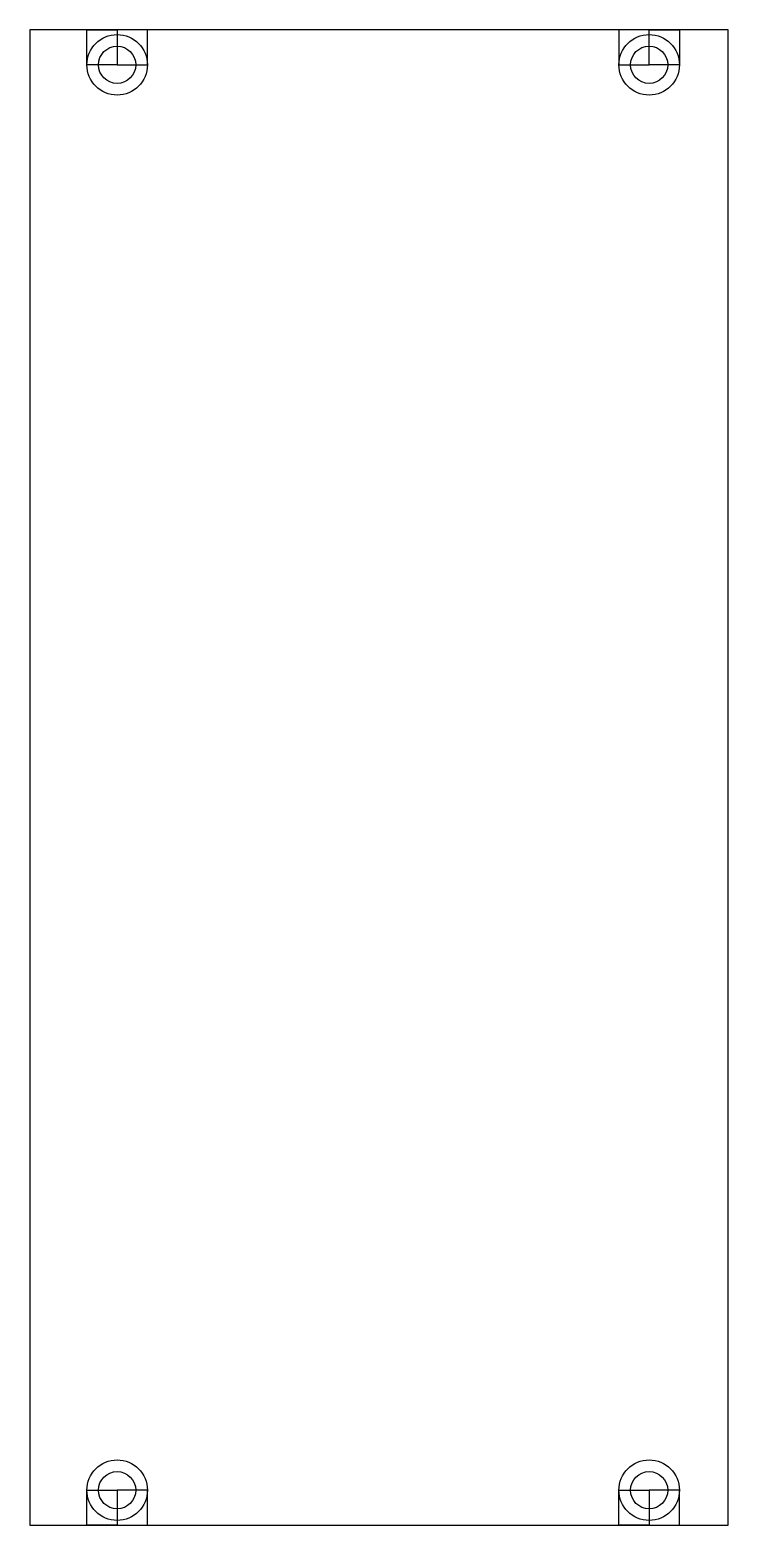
# Model space of a CAD drawing. Header units: millimetres. Extents: x 37 to 97, y -148 to -19.
import ezdxf

# ---------------------------------------------------------------- set-up
doc = ezdxf.new("R2010")
doc.units = ezdxf.units.MM
doc.layers.get('0').update_dxf_attribs({"linetype": 'CONTINUOUS'})

msp = doc.modelspace()

# ---------------------------------------------------------------- linework, layer by layer
for p, q in [((41.64, -22.5), (41.64, -19.5)), ((41.64, -19.5), (44.24, -19.5)), ((46.84, -19.5), (44.24, -19.5)), ((44.24, -19.5), (44.24, -22.5)), ((44.24, -19.5), (44.24, -22.5)), ((46.84, -22.5), (46.84, -19.5)), ((44.24, -22.5), (41.64, -22.5)), ((44.24, -22.5), (46.84, -22.5))]:
    msp.add_line(p, q)
for points in [[(96.74, -19.5), (36.74, -19.5), (36.74, -148), (96.74, -148)], [(87.36, -22.5), (89.96, -22.5), (89.96, -19.5), (87.36, -19.5)], [(92.56, -22.5), (89.96, -22.5), (89.96, -19.5), (92.56, -19.5)], [(41.64, -145), (44.24, -145), (44.24, -148), (41.64, -148)], [(46.84, -145), (44.24, -145), (44.24, -148), (46.84, -148)], [(87.36, -145), (89.96, -145), (89.96, -148), (87.36, -148)], [(92.56, -145), (89.96, -145), (89.96, -148), (92.56, -148)]]:
    msp.add_lwpolyline(points, close=True)
for centre, radius in [((44.24, -22.5), 2.6), ((89.96, -22.5), 2.6), ((44.24, -22.5), 1.6), ((89.96, -22.5), 1.6), ((44.24, -145), 2.6), ((89.96, -145), 2.6), ((44.24, -145), 1.6), ((89.96, -145), 1.6)]:
    msp.add_circle(centre, radius)

doc.saveas('drawing.dxf')
